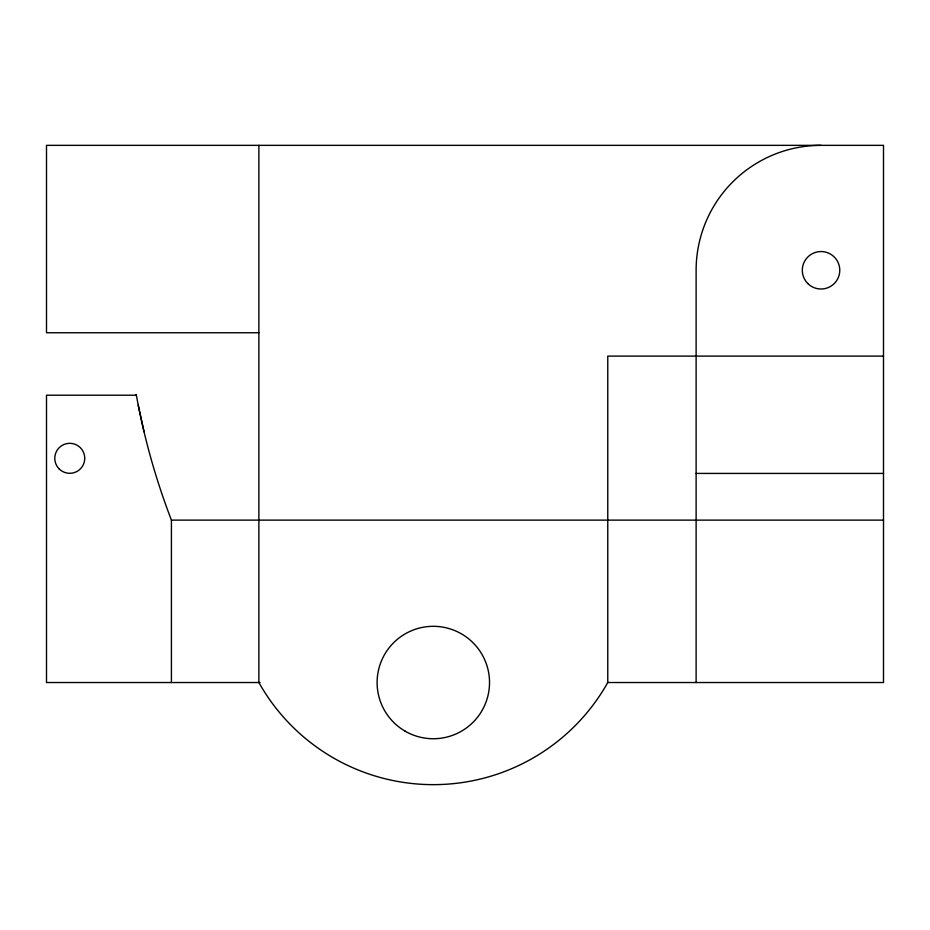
<?xml version="1.0" encoding="UTF-8"?>
<svg xmlns="http://www.w3.org/2000/svg" width="930" height="930" viewBox="0 0 930 930"><rect width="100%" height="100%" fill="white"/><g stroke="black" fill="none" stroke-linecap="round" stroke-linejoin="round"><path stroke-width="1.4" d="M258.877 332.742L46.5 332.742L46.5 145.347L883.5 145.347L883.5 682.527L607.406 682.527M883.5 356.109L607.767 356.109L607.767 682.527A200.055 200.055 0 0 1 258.877 682.527L258.877 145.347M136.338 395.204L46.5 395.204L46.5 682.527L260.109 682.527M696.117 473.417L883.5 473.417M136.187 394.39L138.221 405.096A696 696 0 0 0 171.422 520.126L883.5 520.126M144.057 431.799L138.221 405.096M696.117 682.527L696.117 270.281A124.922 124.922 0 0 1 821.039 145.347M171.422 520.126L171.422 682.527M807.786 283.522A18.74 18.74 0 0 0 839.139 275.129A18.74 18.74 0 0 0 816.191 252.181A18.74 18.74 0 0 0 807.786 283.522M59.171 468.918A14.996 14.996 0 0 0 84.246 462.198A14.996 14.996 0 0 0 65.891 443.831A14.996 14.996 0 0 0 59.171 468.918M405.213 731.213A56.219 56.219 0 0 0 489.529 682.527A56.219 56.219 0 0 0 405.213 633.842A56.219 56.219 0 0 0 405.213 731.213"/></g></svg>
